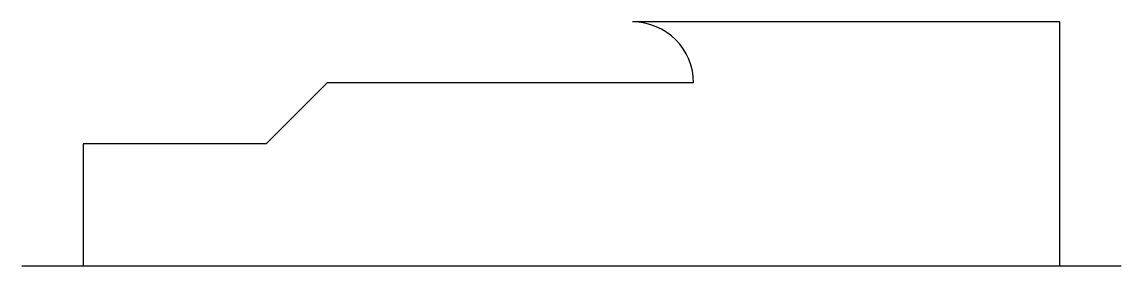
# Model space of a CAD drawing. Header units: metres. Extents: x -85 to 5, y 0 to 20.
import ezdxf

# ---------------------------------------------------------------- set-up
doc = ezdxf.new("R2010")
doc.units = ezdxf.units.M

msp = doc.modelspace()

# ---------------------------------------------------------------- linework, layer by layer
for p, q in [((0, 20), (-35, 20)), ((0, 0), (0, 20)), ((-60, 15), (-65, 10)), ((-30, 15), (-60, 15)), ((-65, 10), (-80, 10)), ((-80, 10), (-80, 0)), ((5, 0), (-85, 0))]:
    msp.add_line(p, q)
msp.add_arc((-35, 15), 5, 0, 90)

doc.saveas('drawing.dxf')
